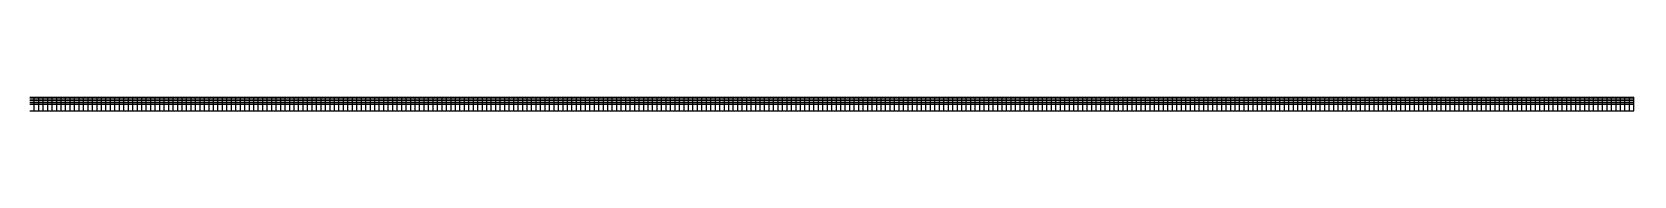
# Model space of a CAD drawing. Header units: millimetres. Extents: x -559267 to 14075, y 0 to 209897.
# Drawn here: x 6925 to 14075, y 1346 to 1408 of the extents above; entities that cross this region are included whole.
import ezdxf
from ezdxf.enums import TextEntityAlignment as Align

# ---------------------------------------------------------------- set-up
doc = ezdxf.new("R2010")
doc.units = ezdxf.units.MM
doc.layers.add('SX_TABLE', color=7, linetype='Continuous')
doc.styles.add('SX_GOST', font='GOST2304A_0.ttf')

# ---------------------------------------------------------------- blocks, each defined once
blk = doc.blocks.new('SX_TCOL')
for p, q in [((-10, 62), (10, 62)), ((-10, 54), (10, 54)), ((-10, 46), (10, 46)), ((-10, 38), (10, 38)), ((-10, 30), (10, 30)), ((-10, 0), (10, 0)), ((10, 0), (10, 62))]:
    blk.add_line(p, q)
at = {"style": 'SX_GOST'}
for tag, p in [('CAB1', (-2.6, 90)), ('CAB2', (2.6, 90)), ('NAME1', (-3.6, 15)), ('NAME2', (0, 15)), ('NAME3', (3.6, 15))]:
    blk.add_attdef(tag, text='', height=2.5, rotation=90, dxfattribs=at).set_placement(p, align=Align.MIDDLE)
for tag, p in [('POW', (0, 42)), ('LINE', (0, 58)), ('CUR', (0, 34)), ('PH', (0, 50))]:
    blk.add_attdef(tag, text='', height=2.5, dxfattribs=at).set_placement(p, align=Align.MIDDLE)

msp = doc.modelspace()

# ---------------------------------------------------------------- block references
at = {"layer": 'SX_TABLE'}
for p in [(6925, 1346), (6945, 1346), (6965, 1346), (6985, 1346), (7005, 1346), (7025, 1346), (7045, 1346), (7065, 1346), (7085, 1346), (7105, 1346), (7125, 1346), (7145, 1346), (7165, 1346), (7185, 1346), (7205, 1346), (7225, 1346), (7245, 1346), (7265, 1346), (7285, 1346), (7305, 1346), (7325, 1346), (7345, 1346), (7365, 1346), (7385, 1346), (7405, 1346), (7425, 1346), (7445, 1346), (7465, 1346), (7485, 1346), (7505, 1346), (7525, 1346), (7545, 1346), (7565, 1346), (7585, 1346), (7605, 1346), (7625, 1346), (7645, 1346), (7665, 1346), (7685, 1346), (7705, 1346), (7725, 1346), (7745, 1346), (7765, 1346), (7785, 1346), (7805, 1346), (7825, 1346), (7845, 1346), (7865, 1346), (7885, 1346), (7905, 1346), (7925, 1346), (7945, 1346), (7965, 1346), (7985, 1346), (8005, 1346), (8025, 1346), (8045, 1346), (8065, 1346), (8085, 1346), (8105, 1346), (8125, 1346), (8145, 1346), (8165, 1346), (8185, 1346), (8205, 1346), (8225, 1346), (8245, 1346), (8265, 1346), (8285, 1346), (8305, 1346), (8325, 1346), (8345, 1346), (8365, 1346), (8385, 1346), (8405, 1346), (8425, 1346), (8445, 1346), (8465, 1346), (8485, 1346), (8505, 1346), (8525, 1346), (8545, 1346), (8565, 1346), (8585, 1346), (8605, 1346), (8625, 1346), (8645, 1346), (8665, 1346), (8685, 1346), (8705, 1346), (8725, 1346), (8745, 1346), (8765, 1346), (8785, 1346), (8805, 1346), (8825, 1346), (8845, 1346), (8865, 1346), (8885, 1346), (8905, 1346), (8925, 1346), (8945, 1346), (8965, 1346), (8985, 1346), (9005, 1346), (9025, 1346), (9045, 1346), (9065, 1346), (9085, 1346), (9105, 1346), (9125, 1346), (9145, 1346), (9165, 1346), (9185, 1346), (9205, 1346), (9225, 1346), (9245, 1346), (9265, 1346), (9285, 1346), (9305, 1346), (9325, 1346), (9345, 1346), (9365, 1346), (9385, 1346), (9405, 1346), (9425, 1346), (9445, 1346), (9465, 1346), (9485, 1346), (9505, 1346), (9525, 1346), (9545, 1346), (9565, 1346), (9585, 1346), (9605, 1346), (9625, 1346), (9645, 1346), (9665, 1346), (9685, 1346), (9705, 1346), (9725, 1346), (9745, 1346), (9765, 1346), (9785, 1346), (9805, 1346), (9825, 1346), (9845, 1346), (9865, 1346), (9885, 1346), (9905, 1346), (9925, 1346), (9945, 1346), (9965, 1346), (9985, 1346), (10005, 1346), (10025, 1346), (10045, 1346), (10065, 1346), (10085, 1346), (10105, 1346), (10125, 1346), (10145, 1346), (10165, 1346), (10185, 1346), (10205, 1346), (10225, 1346), (10245, 1346), (10265, 1346), (10285, 1346), (10305, 1346), (10325, 1346), (10345, 1346), (10365, 1346), (10385, 1346), (10405, 1346), (10425, 1346), (10445, 1346), (10465, 1346), (10485, 1346), (10505, 1346), (10525, 1346), (10545, 1346), (10565, 1346), (10585, 1346), (10605, 1346), (10625, 1346), (10645, 1346), (10665, 1346), (10685, 1346), (10705, 1346), (10725, 1346), (10745, 1346), (10765, 1346), (10785, 1346), (10805, 1346), (10825, 1346), (10845, 1346), (10865, 1346), (10885, 1346), (10905, 1346), (10925, 1346), (10945, 1346), (10965, 1346), (10985, 1346), (11005, 1346), (11025, 1346), (11045, 1346), (11065, 1346), (11085, 1346), (11105, 1346), (11125, 1346), (11145, 1346), (11165, 1346), (11185, 1346), (11205, 1346), (11225, 1346), (11245, 1346), (11265, 1346), (11285, 1346), (11305, 1346), (11325, 1346), (11345, 1346), (11365, 1346), (11385, 1346), (11405, 1346), (11425, 1346), (11445, 1346), (11465, 1346), (11485, 1346), (11505, 1346), (11525, 1346), (11545, 1346), (11565, 1346), (11585, 1346), (11605, 1346), (11625, 1346), (11645, 1346), (11665, 1346), (11685, 1346), (11705, 1346), (11725, 1346), (11745, 1346), (11765, 1346), (11785, 1346), (11805, 1346), (11825, 1346), (11845, 1346), (11865, 1346), (11885, 1346), (11905, 1346), (11925, 1346), (11945, 1346), (11965, 1346), (11985, 1346), (12005, 1346), (12025, 1346), (12045, 1346), (12065, 1346), (12085, 1346), (12105, 1346), (12125, 1346), (12145, 1346), (12165, 1346), (12185, 1346), (12205, 1346), (12225, 1346), (12245, 1346), (12265, 1346), (12285, 1346), (12305, 1346), (12325, 1346), (12345, 1346), (12365, 1346), (12385, 1346), (12405, 1346), (12425, 1346), (12445, 1346), (12465, 1346), (12485, 1346), (12505, 1346), (12525, 1346), (12545, 1346), (12565, 1346), (12585, 1346), (12605, 1346), (12625, 1346), (12645, 1346), (12665, 1346), (12685, 1346), (12705, 1346), (12725, 1346), (12745, 1346), (12765, 1346), (12785, 1346), (12805, 1346), (12825, 1346), (12845, 1346), (12865, 1346), (12885, 1346), (12905, 1346), (12925, 1346), (12945, 1346), (12965, 1346), (12985, 1346), (13005, 1346), (13025, 1346), (13045, 1346), (13065, 1346), (13085, 1346), (13105, 1346), (13125, 1346), (13145, 1346), (13165, 1346), (13185, 1346), (13205, 1346), (13225, 1346), (13245, 1346), (13265, 1346), (13285, 1346), (13305, 1346), (13325, 1346), (13345, 1346), (13365, 1346), (13385, 1346), (13405, 1346), (13425, 1346), (13445, 1346), (13465, 1346), (13485, 1346), (13505, 1346), (13525, 1346), (13545, 1346), (13565, 1346), (13585, 1346), (13605, 1346), (13625, 1346), (13645, 1346), (13665, 1346), (13685, 1346), (13705, 1346), (13725, 1346), (13745, 1346), (13765, 1346), (13785, 1346), (13805, 1346), (13825, 1346), (13845, 1346), (13865, 1346), (13885, 1346), (13905, 1346), (13925, 1346), (13945, 1346), (13965, 1346), (13985, 1346), (14005, 1346), (14025, 1346), (14045, 1346), (14065, 1346)]:
    msp.add_blockref('SX_TCOL', p, dxfattribs=at)

doc.saveas('drawing.dxf')
